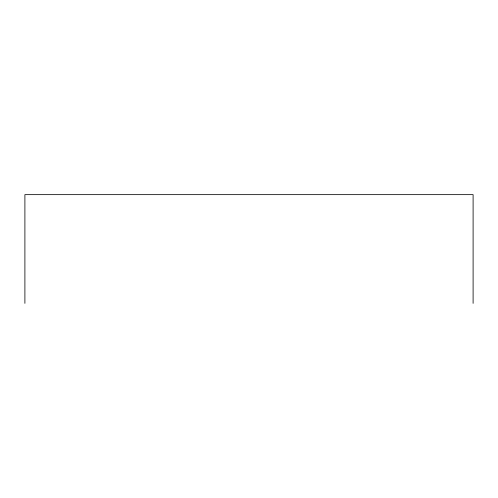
<?xml version="1.0" encoding="UTF-8"?>
<svg xmlns="http://www.w3.org/2000/svg" width="498" height="498" viewBox="0 0 498 498"><rect width="100%" height="100%" fill="white"/><g stroke="black" fill="none" stroke-linecap="round" stroke-linejoin="round"><path stroke-width="0.75" d="M473.1 303.357L473.1 194.643L24.9 194.643L24.9 303.357"/></g></svg>
